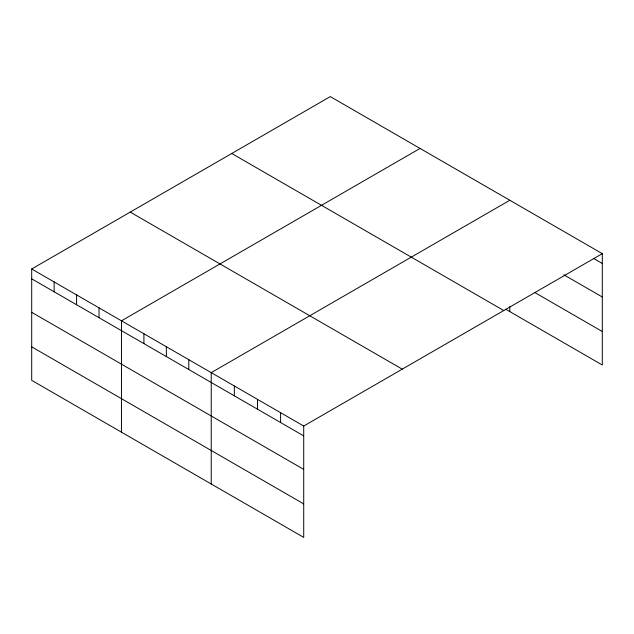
<?xml version="1.0" encoding="UTF-8"?>
<svg xmlns="http://www.w3.org/2000/svg" width="634" height="634" viewBox="0 0 634 634"><rect width="100%" height="100%" fill="white"/><g stroke="black" fill="none" stroke-linecap="round" stroke-linejoin="round"><path stroke-width="0.95" d="M31.7 268.99L303.718 426.04L303.718 537.394L31.7 380.345L31.7 268.99L330.282 96.606L602.3 253.655L602.3 365.01L505.663 309.21M420.049 148.435L121.466 320.82L121.466 432.174M509.815 200.257L211.233 372.641L211.233 483.996M303.718 426.04L602.3 253.655M593.733 258.553L602.3 263.498M563.761 274.744L602.3 296.997M534.652 292.448L602.3 331.511M231.751 153.491L503.768 310.541M130.232 212.105L402.249 369.154M31.7 278.833L303.718 435.883M31.7 312.332L303.718 469.382M31.7 346.846L303.718 503.895M509.815 306.682L509.815 311.611M280.593 412.694L280.593 422.537M257.475 399.341L257.475 409.184M234.35 385.995L234.35 395.838M188.789 359.692L188.789 369.527M166.346 346.735L166.346 356.577M143.91 333.777L143.91 343.62M99.023 307.862L99.023 317.705M76.579 294.905L76.579 304.748M54.144 281.948L54.144 291.791"/></g></svg>
